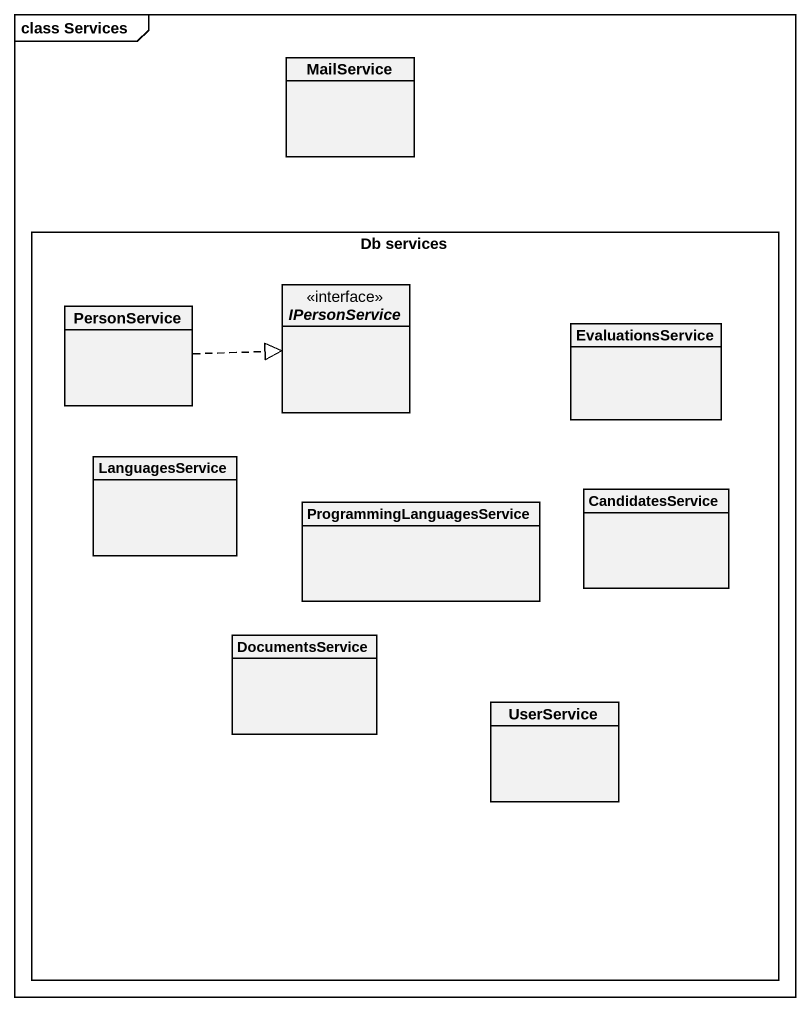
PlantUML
@startuml
mainframe class Services
hide circle
hide empty members
class MailService
rectangle "Db services" as Db_services {
  interface IPersonService <<interface>>
  class PersonService
  class EvaluationsService
  class LanguagesService
  class ProgrammingLanguagesService
  class CandidatesService
  class DocumentsService
  class UserService
}
PersonService .right.|> IPersonService
@enduml
